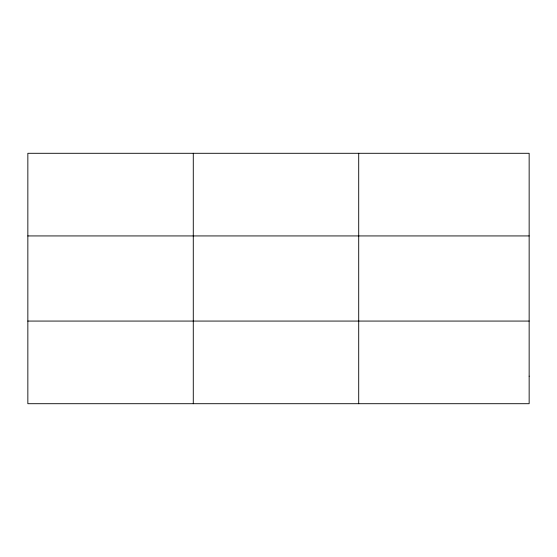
<?xml version="1.0" encoding="UTF-8"?>
<svg xmlns="http://www.w3.org/2000/svg" width="557" height="557" viewBox="0 0 557 557"><rect width="100%" height="100%" fill="white"/><g stroke="black" fill="none" stroke-linecap="round" stroke-linejoin="round"><path stroke-width="0.84" d="M193.279 153.293L193.279 403.707M358.708 153.293L358.708 403.707M27.85 235.931L529.15 235.931M27.85 321.069L529.15 321.069M529.15 376.156L529.15 403.707L27.85 403.707L27.85 153.293L529.15 153.293L529.15 376.156"/></g></svg>
